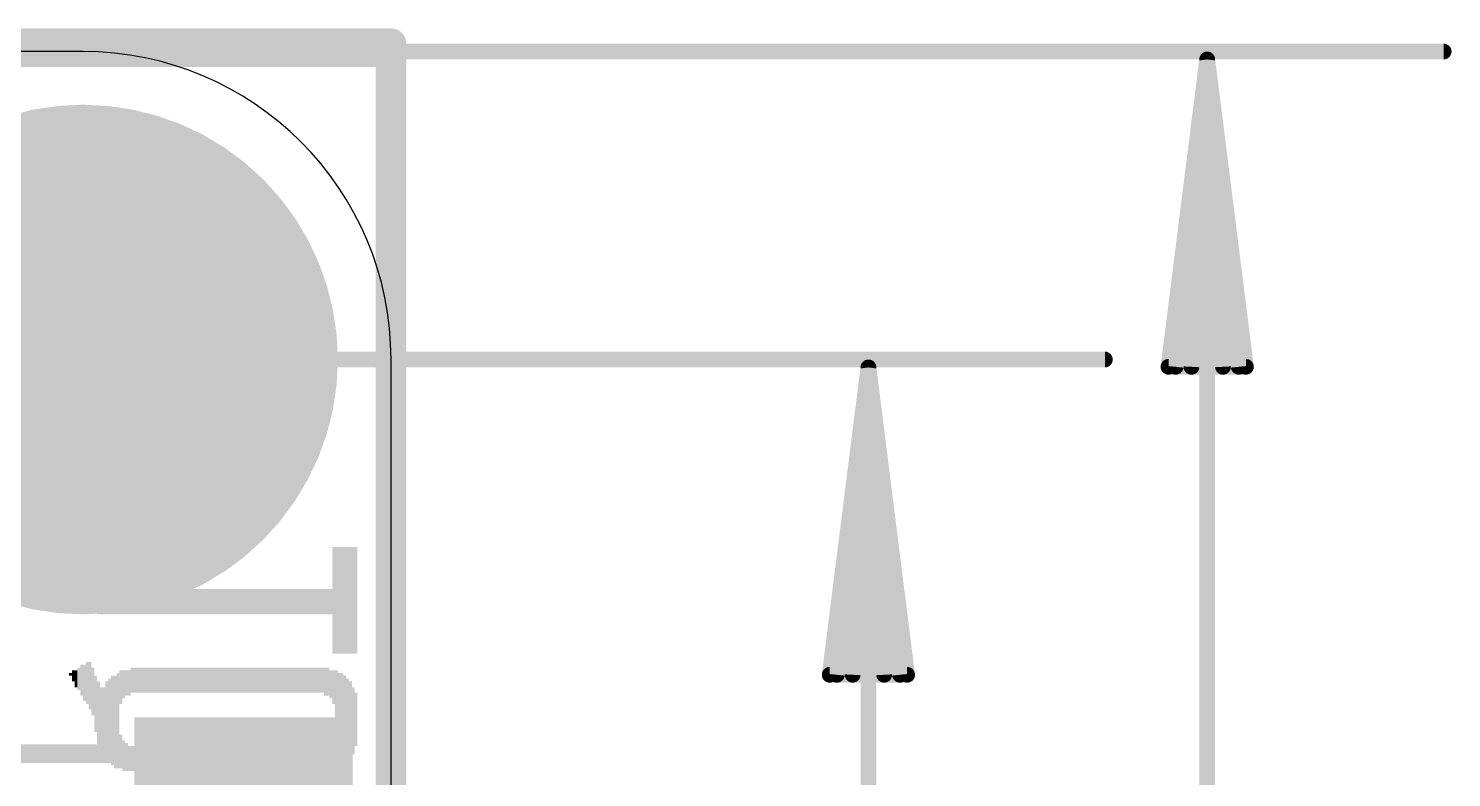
# Model space of a CAD drawing. Extents: x -0.1 to 34.1, y -8.2 to 18.
# Drawn here: x 22.41 to 34.15, y 11.79 to 17.97 of the extents above; entities that cross this region are included whole.
import ezdxf

# ---------------------------------------------------------------- set-up
doc = ezdxf.new("R2010")
doc.units = 0
for name, color, linetype in [('1', 12, 'CONTINUOUS'), ('16', 5, 'CONTINUOUS'), ('17', 110, 'CONTINUOUS'), ('20', 53, 'CONTINUOUS'), ('21', 40, 'CONTINUOUS'), ('22', 6, 'CONTINUOUS'), ('39', 12, 'CONTINUOUS'), ('40', 132, 'CONTINUOUS'), ('41', 12, 'CONTINUOUS'), ('42', 132, 'CONTINUOUS'), ('47', 253, 'CONTINUOUS')]:
    doc.layers.add(name, color=color, linetype=linetype)

# ---------------------------------------------------------------- blocks, each defined once
blk = doc.blocks.new('RECT')
blk.add_solid([(-0.5, -0.5), (0.5, -0.5), (-0.5, 0.5), (0.5, 0.5)])
blk = doc.blocks.new('ROUNDP')
at = {"const_width": 0.5}
blk.add_lwpolyline([(0, -0.25, 1), (0, 0.25, 1), (0, -0.25)], format="xyb", dxfattribs=at)

msp = doc.modelspace()

# ---------------------------------------------------------------- linework, layer by layer
at = {"layer": '1', "const_width": 0.254}
for points in [[(0, 17.78), (25.4, 17.78)], [(25.4, 17.78), (25.4, 0)]]:
    msp.add_lwpolyline(points, dxfattribs=at)
at = {"layer": '1', "const_width": 0.127}
for points in [[(25.4635, 17.78, 1), (25.3365, 17.78)], [(25.4, 17.7165, 1), (25.4, 17.8435)]]:
    msp.add_lwpolyline(points, format="xyb", dxfattribs=at)
at = {"layer": '16', "const_width": 0.254}
for points in [[(0, 17.8435), (25.4, 17.8435)], [(25.4, 17.8435), (25.4, 0)]]:
    msp.add_lwpolyline(points, dxfattribs=at)
at = {"layer": '16', "const_width": 0.127}
for points in [[(25.4635, 17.8435, 1), (25.3365, 17.8435)], [(25.4, 17.78, 1), (25.4, 17.907)]]:
    msp.add_lwpolyline(points, format="xyb", dxfattribs=at)
at = {"layer": '20'}
for p, q in [((22.86, 17.78), (2.54, 17.78)), ((25.4, 2.54), (25.4, 15.24))]:
    msp.add_line(p, q, dxfattribs=at)
msp.add_arc((22.86, 15.24), 2.54, 0, 90, dxfattribs=at)
at = {"layer": '21'}
for points, const_width in [([(22.86, 13.24, 1), (22.86, 17.24, 1), (22.86, 13.24)], 0.2032), ([(23.1825, 11.9519, 1), (23.1825, 12.0281)], 0.0762)]:
    msp.add_lwpolyline(points, format="xyb", dxfattribs=dict(at, const_width=const_width))
at = {"layer": '21', "const_width": 0.1524}
msp.add_lwpolyline([(20.5825, 11.99), (23.1825, 11.99)], dxfattribs=at)
at = {"layer": '39', "const_width": 2.032}
msp.add_lwpolyline([(22.86, 14.24, 1), (22.86, 16.24, 1), (22.86, 14.24)], format="xyb", dxfattribs=at)
at = {"layer": '40', "const_width": 2.032}
msp.add_lwpolyline([(22.86, 14.24, 1), (22.86, 16.24, 1), (22.86, 14.24)], format="xyb", dxfattribs=at)
at = {"layer": '41', "const_width": 2.032}
msp.add_lwpolyline([(22.86, 14.24, 1), (22.86, 16.24, 1), (22.86, 14.24)], format="xyb", dxfattribs=at)
at = {"layer": '42', "const_width": 2.032}
msp.add_lwpolyline([(22.86, 14.24, 1), (22.86, 16.24, 1), (22.86, 14.24)], format="xyb", dxfattribs=at)
at = {"layer": '47', "const_width": 0.13}
for points in [[(12.319, 17.78), (34.081, 17.78)], [(32.131, 17.715), (31.8118, 15.18)], [(32.131, 17.715), (31.871, 15.18)], [(32.131, 17.715), (32.001, 15.18)], [(32.131, 0.065), (32.131, 17.715)], [(32.4502, 15.18), (32.131, 17.715)], [(32.261, 15.18), (32.131, 17.715)], [(32.391, 15.18), (32.131, 17.715)], [(12.7, 15.24), (31.287, 15.24)], [(29.337, 15.175), (29.0178, 12.64)], [(29.337, 15.175), (29.077, 12.64)], [(29.337, 15.175), (29.207, 12.64)], [(29.337, 2.605), (29.337, 15.175)], [(29.6562, 12.64), (29.337, 15.175)], [(29.467, 12.64), (29.337, 15.175)], [(29.597, 12.64), (29.337, 15.175)], [(31.8118, 15.18), (32.4502, 15.18)], [(29.0178, 12.64), (29.6562, 12.64)]]:
    msp.add_lwpolyline(points, dxfattribs=at)
at = {"layer": '47', "const_width": 0.065}
for points in [[(34.081, 17.7475, 1), (34.081, 17.8125)], [(32.1635, 17.715, 1), (32.0985, 17.715)], [(32.1632, 17.7191, 1), (32.0988, 17.7109)], [(32.1635, 17.7133, 1), (32.0985, 17.7167)], [(32.1635, 17.7167, 1), (32.0985, 17.7133)], [(32.1633, 17.7183, 1), (32.0987, 17.7117)], [(32.1633, 17.7117, 1), (32.0987, 17.7183)], [(32.1632, 17.7109, 1), (32.0988, 17.7191)], [(31.287, 15.2075, 1), (31.287, 15.2725)], [(29.3695, 15.175, 1), (29.3045, 15.175)], [(29.3692, 15.1791, 1), (29.3048, 15.1709)], [(29.3695, 15.1733, 1), (29.3045, 15.1767)], [(29.3695, 15.1767, 1), (29.3045, 15.1733)], [(29.3693, 15.1783, 1), (29.3047, 15.1717)], [(29.3693, 15.1717, 1), (29.3047, 15.1783)], [(29.3692, 15.1709, 1), (29.3048, 15.1791)], [(31.7795, 15.1841, 1), (31.844, 15.1759)], [(31.8118, 15.2125, 1), (31.8118, 15.1475)], [(31.8387, 15.1833, 1), (31.9033, 15.1767)], [(31.9685, 15.1817, 1), (32.0335, 15.1783)], [(32.2285, 15.1783, 1), (32.2935, 15.1817)], [(32.3587, 15.1767, 1), (32.4233, 15.1833)], [(32.418, 15.1759, 1), (32.4825, 15.1841)], [(32.4502, 15.1475, 1), (32.4502, 15.2125)], [(28.9855, 12.6441, 1), (29.05, 12.6359)], [(29.0178, 12.6725, 1), (29.0178, 12.6075)], [(29.0447, 12.6433, 1), (29.1093, 12.6367)], [(29.5647, 12.6367, 1), (29.6293, 12.6433)], [(29.624, 12.6359, 1), (29.6885, 12.6441)], [(29.6562, 12.6075, 1), (29.6562, 12.6725)], [(29.1745, 12.6417, 1), (29.2395, 12.6383)], [(29.4345, 12.6383, 1), (29.4995, 12.6417)]]:
    msp.add_lwpolyline(points, format="xyb", dxfattribs=at)

# ---------------------------------------------------------------- block references
at = {"layer": '1', "xscale": 1.8, "yscale": 1.2, "rotation": 180}
msp.add_blockref('RECT', (24.1825, 11.69), dxfattribs=at)
at = {"layer": '17', "xscale": 3.516, "yscale": 3.516}
msp.add_blockref('ROUNDP', (22.86, 15.24), dxfattribs=at)
msp.add_blockref('ROUNDP', (22.86, 15.24), dxfattribs=at)
at = {"layer": '22', "rotation": 90}
for p, xscale, yscale in [((24.9267, 13.2537), 0.8788, 0.0231), ((24.9498, 13.2537), 0.8788, 0.0231), ((24.9729, 13.2537), 0.8788, 0.0231), ((24.996, 13.2537), 0.8788, 0.0231), ((25.019, 13.2537), 0.8788, 0.0229), ((25.042, 13.2537), 0.8788, 0.0231), ((25.0651, 13.2537), 0.8788, 0.0231), ((25.0882, 13.2537), 0.8788, 0.0231), ((25.1113, 13.2537), 0.8788, 0.0231), ((22.987, 13.2436), 0.2083, 0.0229), ((23.01, 13.2436), 0.2083, 0.0231), ((23.0331, 13.2436), 0.2083, 0.0231), ((23.0562, 13.2436), 0.2083, 0.0231), ((23.0793, 13.2436), 0.2083, 0.0231), ((23.1024, 13.2436), 0.2083, 0.0231), ((23.1256, 13.2436), 0.2083, 0.0231), ((23.1487, 13.2436), 0.2083, 0.0231), ((23.1718, 13.2436), 0.2083, 0.0231), ((23.1949, 13.2436), 0.2083, 0.0231), ((23.218, 13.2436), 0.2083, 0.0231), ((23.241, 13.2436), 0.2083, 0.0229), ((23.264, 13.2436), 0.2083, 0.0231), ((23.2871, 13.2436), 0.2083, 0.0231), ((23.3102, 13.2436), 0.2083, 0.0231), ((23.3333, 13.2436), 0.2083, 0.0231), ((23.3564, 13.2436), 0.2083, 0.0231), ((23.3796, 13.2436), 0.2083, 0.0231), ((23.4027, 13.2436), 0.2083, 0.0231), ((23.4258, 13.2436), 0.2083, 0.0231), ((23.4489, 13.2436), 0.2083, 0.0231), ((23.472, 13.2436), 0.2083, 0.0231), ((23.495, 13.2436), 0.2083, 0.0229), ((23.518, 13.2436), 0.2083, 0.0231), ((23.5411, 13.2436), 0.2083, 0.0231), ((23.5642, 13.2436), 0.2083, 0.0231), ((23.5873, 13.2436), 0.2083, 0.0231), ((23.6104, 13.2436), 0.2083, 0.0231), ((23.6336, 13.2436), 0.2083, 0.0231), ((23.6567, 13.2436), 0.2083, 0.0231), ((23.6798, 13.2436), 0.2083, 0.0231), ((23.7029, 13.2436), 0.2083, 0.0231), ((23.726, 13.2436), 0.2083, 0.0231), ((23.749, 13.2436), 0.2083, 0.0229), ((23.772, 13.2436), 0.2083, 0.0231), ((23.7951, 13.2436), 0.2083, 0.0231), ((23.8182, 13.2436), 0.2083, 0.0231), ((23.8413, 13.2436), 0.2083, 0.0231), ((23.8644, 13.2436), 0.2083, 0.0231), ((23.8876, 13.2436), 0.2083, 0.0231), ((23.9107, 13.2436), 0.2083, 0.0231), ((23.9338, 13.2436), 0.2083, 0.0231), ((23.9569, 13.2436), 0.2083, 0.0231), ((23.98, 13.2436), 0.2083, 0.0231), ((24.003, 13.2436), 0.2083, 0.0229), ((24.026, 13.2436), 0.2083, 0.0231), ((24.0491, 13.2436), 0.2083, 0.0231), ((24.0722, 13.2436), 0.2083, 0.0231), ((24.0953, 13.2436), 0.2083, 0.0231), ((24.1184, 13.2436), 0.2083, 0.0231), ((24.1416, 13.2436), 0.2083, 0.0231), ((24.1647, 13.2436), 0.2083, 0.0231), ((24.1878, 13.2436), 0.2083, 0.0231), ((24.2109, 13.2436), 0.2083, 0.0231), ((24.234, 13.2436), 0.2083, 0.0231), ((24.257, 13.2436), 0.2083, 0.0229), ((24.28, 13.2436), 0.2083, 0.0231), ((24.3031, 13.2436), 0.2083, 0.0231), ((24.3262, 13.2436), 0.2083, 0.0231), ((24.3493, 13.2436), 0.2083, 0.0231), ((24.3724, 13.2436), 0.2083, 0.0231), ((24.3956, 13.2436), 0.2083, 0.0231), ((24.4187, 13.2436), 0.2083, 0.0231), ((24.4418, 13.2436), 0.2083, 0.0231), ((24.4649, 13.2436), 0.2083, 0.0231), ((24.488, 13.2436), 0.2083, 0.0231), ((24.511, 13.2436), 0.2083, 0.0229), ((24.534, 13.2436), 0.2083, 0.0231), ((24.5571, 13.2436), 0.2083, 0.0231), ((24.5802, 13.2436), 0.2083, 0.0231), ((24.6033, 13.2436), 0.2083, 0.0231), ((24.6264, 13.2436), 0.2083, 0.0231), ((24.6496, 13.2436), 0.2083, 0.0231), ((24.6727, 13.2436), 0.2083, 0.0231), ((24.6958, 13.2436), 0.2083, 0.0231), ((24.7189, 13.2436), 0.2083, 0.0231), ((24.742, 13.2436), 0.2083, 0.0231), ((24.765, 13.2436), 0.2083, 0.0229), ((24.788, 13.2436), 0.2083, 0.0231), ((24.8111, 13.2436), 0.2083, 0.0231), ((24.8342, 13.2436), 0.2083, 0.0231), ((24.8573, 13.2436), 0.2083, 0.0231), ((24.8804, 13.2436), 0.2083, 0.0231), ((24.9036, 13.2436), 0.2083, 0.0231), ((22.7791, 12.6314), 0.0914, 0.0231), ((22.8022, 12.6073), 0.1397, 0.0231), ((22.8253, 12.6073), 0.1854, 0.0231), ((22.8484, 12.5959), 0.254, 0.0231), ((22.8716, 12.573), 0.2997, 0.0231), ((22.8947, 12.573), 0.3454, 0.0231), ((22.9178, 12.5501), 0.3912, 0.0231), ((22.9409, 12.5031), 0.3937, 0.0231), ((23.1718, 12.5387), 0.2769, 0.0231), ((23.1949, 12.5616), 0.2311, 0.0231), ((23.218, 12.573), 0.2083, 0.0231), ((23.241, 12.573), 0.2083, 0.0229), ((23.264, 12.5959), 0.2083, 0.0231), ((23.2871, 12.5959), 0.2083, 0.0231), ((23.3102, 12.5959), 0.2083, 0.0231), ((23.3333, 12.5959), 0.2083, 0.0231), ((23.3564, 12.5959), 0.2083, 0.0231), ((23.3796, 12.5959), 0.2083, 0.0231), ((23.4027, 12.5959), 0.2083, 0.0231), ((23.4258, 12.5959), 0.2083, 0.0231), ((23.4489, 12.5959), 0.2083, 0.0231), ((23.472, 12.5959), 0.2083, 0.0231), ((23.495, 12.5959), 0.2083, 0.0229), ((23.518, 12.5959), 0.2083, 0.0231), ((23.5411, 12.5959), 0.2083, 0.0231), ((23.5642, 12.5959), 0.2083, 0.0231), ((23.5873, 12.5959), 0.2083, 0.0231), ((23.6104, 12.5959), 0.2083, 0.0231), ((23.6336, 12.5959), 0.2083, 0.0231), ((23.6567, 12.5959), 0.2083, 0.0231), ((23.6798, 12.5959), 0.2083, 0.0231), ((23.7029, 12.5959), 0.2083, 0.0231), ((23.726, 12.5959), 0.2083, 0.0231), ((23.749, 12.5959), 0.2083, 0.0229), ((23.772, 12.5959), 0.2083, 0.0231), ((23.7951, 12.5959), 0.2083, 0.0231), ((23.8182, 12.5959), 0.2083, 0.0231), ((23.8413, 12.5959), 0.2083, 0.0231), ((23.8644, 12.5959), 0.2083, 0.0231), ((23.8876, 12.5959), 0.2083, 0.0231), ((23.9107, 12.5959), 0.2083, 0.0231), ((23.9338, 12.5959), 0.2083, 0.0231), ((23.9569, 12.5959), 0.2083, 0.0231), ((23.98, 12.5959), 0.2083, 0.0231), ((24.003, 12.5959), 0.2083, 0.0229), ((24.026, 12.5959), 0.2083, 0.0231), ((24.0491, 12.5959), 0.2083, 0.0231), ((24.0722, 12.5959), 0.2083, 0.0231), ((24.0953, 12.5959), 0.2083, 0.0231), ((24.1184, 12.5959), 0.2083, 0.0231), ((24.1416, 12.5959), 0.2083, 0.0231), ((24.1647, 12.5959), 0.2083, 0.0231), ((24.1878, 12.5959), 0.2083, 0.0231), ((24.2109, 12.5959), 0.2083, 0.0231), ((24.234, 12.5959), 0.2083, 0.0231), ((24.257, 12.5959), 0.2083, 0.0229), ((24.28, 12.5959), 0.2083, 0.0231), ((24.3031, 12.5959), 0.2083, 0.0231), ((24.3262, 12.5959), 0.2083, 0.0231), ((24.3493, 12.5959), 0.2083, 0.0231), ((24.3724, 12.5959), 0.2083, 0.0231), ((24.3956, 12.5959), 0.2083, 0.0231), ((24.4187, 12.5959), 0.2083, 0.0231), ((24.4418, 12.5959), 0.2083, 0.0231), ((24.4649, 12.5959), 0.2083, 0.0231), ((24.488, 12.5959), 0.2083, 0.0231), ((24.511, 12.5959), 0.2083, 0.0229), ((24.534, 12.5959), 0.2083, 0.0231), ((24.5571, 12.5959), 0.2083, 0.0231), ((24.5802, 12.5959), 0.2083, 0.0231), ((24.6033, 12.5959), 0.2083, 0.0231), ((24.6264, 12.5959), 0.2083, 0.0231), ((24.6496, 12.5959), 0.2083, 0.0231), ((24.6727, 12.5959), 0.2083, 0.0231), ((24.6958, 12.5959), 0.2083, 0.0231), ((24.7189, 12.5959), 0.2083, 0.0231), ((24.742, 12.5959), 0.2083, 0.0231), ((24.765, 12.5959), 0.2083, 0.0229), ((24.788, 12.5959), 0.2083, 0.0231), ((24.8111, 12.5959), 0.2083, 0.0231), ((24.8342, 12.5959), 0.2083, 0.0231), ((24.8573, 12.5844), 0.2311, 0.0231), ((24.8804, 12.5844), 0.2311, 0.0231), ((24.9036, 12.5616), 0.2311, 0.0231), ((24.9267, 12.5387), 0.2769, 0.0231), ((24.9498, 12.2733), 0.8077, 0.0231), ((22.756, 12.6429), 0.0229, 0.0231), ((22.964, 12.4003), 0.4623, 0.0231), ((22.987, 12.319), 0.5334, 0.0229), ((23.0562, 12.2619), 0.6477, 0.0231), ((23.0793, 12.2619), 0.6934, 0.0231), ((23.1024, 12.2619), 0.7391, 0.0231), ((23.1256, 12.2504), 0.762, 0.0231), ((23.1487, 12.2619), 0.7849, 0.0231), ((24.9729, 12.2733), 0.762, 0.0231), ((24.996, 12.2733), 0.762, 0.0231), ((25.019, 12.2733), 0.7163, 0.0229), ((25.042, 12.2733), 0.6706, 0.0231), ((25.0651, 12.2733), 0.6248, 0.0231), ((23.01, 12.2606), 0.5537, 0.0231), ((23.0331, 12.2492), 0.5766, 0.0231), ((25.0882, 12.2606), 0.5537, 0.0231), ((25.1113, 12.272), 0.4394, 0.0231), ((23.1718, 12.0079), 0.2769, 0.0231), ((23.1949, 11.9736), 0.254, 0.0231), ((24.9036, 11.9736), 0.254, 0.0231), ((24.9267, 12.0079), 0.2769, 0.0231), ((23.218, 11.9621), 0.2311, 0.0231), ((23.241, 11.9494), 0.2057, 0.0229), ((23.264, 11.9494), 0.2057, 0.0231), ((23.2871, 11.9494), 0.2057, 0.0231), ((23.3102, 11.9494), 0.2057, 0.0231), ((23.3333, 11.938), 0.1829, 0.0231), ((23.3564, 11.938), 0.1829, 0.0231), ((23.3796, 11.938), 0.1829, 0.0231), ((23.4027, 11.938), 0.1829, 0.0231), ((23.4258, 11.938), 0.1829, 0.0231), ((23.4489, 11.938), 0.1829, 0.0231), ((23.472, 11.938), 0.1829, 0.0231), ((23.495, 11.938), 0.1829, 0.0229), ((23.518, 11.938), 0.1829, 0.0231), ((23.5411, 11.938), 0.1829, 0.0231), ((23.5642, 11.938), 0.1829, 0.0231), ((23.5873, 11.938), 0.1829, 0.0231), ((23.6104, 11.938), 0.1829, 0.0231), ((23.6336, 11.938), 0.1829, 0.0231), ((23.6567, 11.938), 0.1829, 0.0231), ((23.6798, 11.938), 0.1829, 0.0231), ((23.7029, 11.938), 0.1829, 0.0231), ((23.726, 11.938), 0.1829, 0.0231), ((23.749, 11.938), 0.1829, 0.0229), ((23.772, 11.938), 0.1829, 0.0231), ((23.7951, 11.938), 0.1829, 0.0231), ((23.8182, 11.938), 0.1829, 0.0231), ((23.8413, 11.938), 0.1829, 0.0231), ((23.8644, 11.938), 0.1829, 0.0231), ((23.8876, 11.938), 0.1829, 0.0231), ((23.9107, 11.938), 0.1829, 0.0231), ((23.9338, 11.938), 0.1829, 0.0231), ((23.9569, 11.938), 0.1829, 0.0231), ((23.98, 11.938), 0.1829, 0.0231), ((24.003, 11.938), 0.1829, 0.0229), ((24.026, 11.938), 0.1829, 0.0231), ((24.0491, 11.938), 0.1829, 0.0231), ((24.0722, 11.938), 0.1829, 0.0231), ((24.0953, 11.938), 0.1829, 0.0231), ((24.1184, 11.938), 0.1829, 0.0231), ((24.1416, 11.938), 0.1829, 0.0231), ((24.1647, 11.938), 0.1829, 0.0231), ((24.1878, 11.938), 0.1829, 0.0231), ((24.2109, 11.938), 0.1829, 0.0231), ((24.234, 11.938), 0.1829, 0.0231), ((24.257, 11.938), 0.1829, 0.0229), ((24.28, 11.938), 0.1829, 0.0231), ((24.3031, 11.938), 0.1829, 0.0231), ((24.3262, 11.938), 0.1829, 0.0231), ((24.3493, 11.938), 0.1829, 0.0231), ((24.3724, 11.938), 0.1829, 0.0231), ((24.3956, 11.938), 0.1829, 0.0231), ((24.4187, 11.938), 0.1829, 0.0231), ((24.4418, 11.938), 0.1829, 0.0231), ((24.4649, 11.938), 0.1829, 0.0231), ((24.488, 11.938), 0.1829, 0.0231), ((24.511, 11.938), 0.1829, 0.0229), ((24.534, 11.938), 0.1829, 0.0231), ((24.5571, 11.938), 0.1829, 0.0231), ((24.5802, 11.938), 0.1829, 0.0231), ((24.6033, 11.938), 0.1829, 0.0231), ((24.6264, 11.938), 0.1829, 0.0231), ((24.6496, 11.938), 0.1829, 0.0231), ((24.6727, 11.938), 0.1829, 0.0231), ((24.6958, 11.938), 0.1829, 0.0231), ((24.7189, 11.938), 0.1829, 0.0231), ((24.742, 11.938), 0.1829, 0.0231), ((24.765, 11.9494), 0.2057, 0.0229), ((24.788, 11.9494), 0.2057, 0.0231), ((24.8111, 11.9494), 0.2057, 0.0231), ((24.8342, 11.9494), 0.2057, 0.0231), ((24.8573, 11.9494), 0.2057, 0.0231), ((24.8804, 11.9621), 0.2311, 0.0231)]:
    msp.add_blockref('RECT', p, dxfattribs=dict(at, xscale=xscale, yscale=yscale))

doc.saveas('drawing.dxf')
